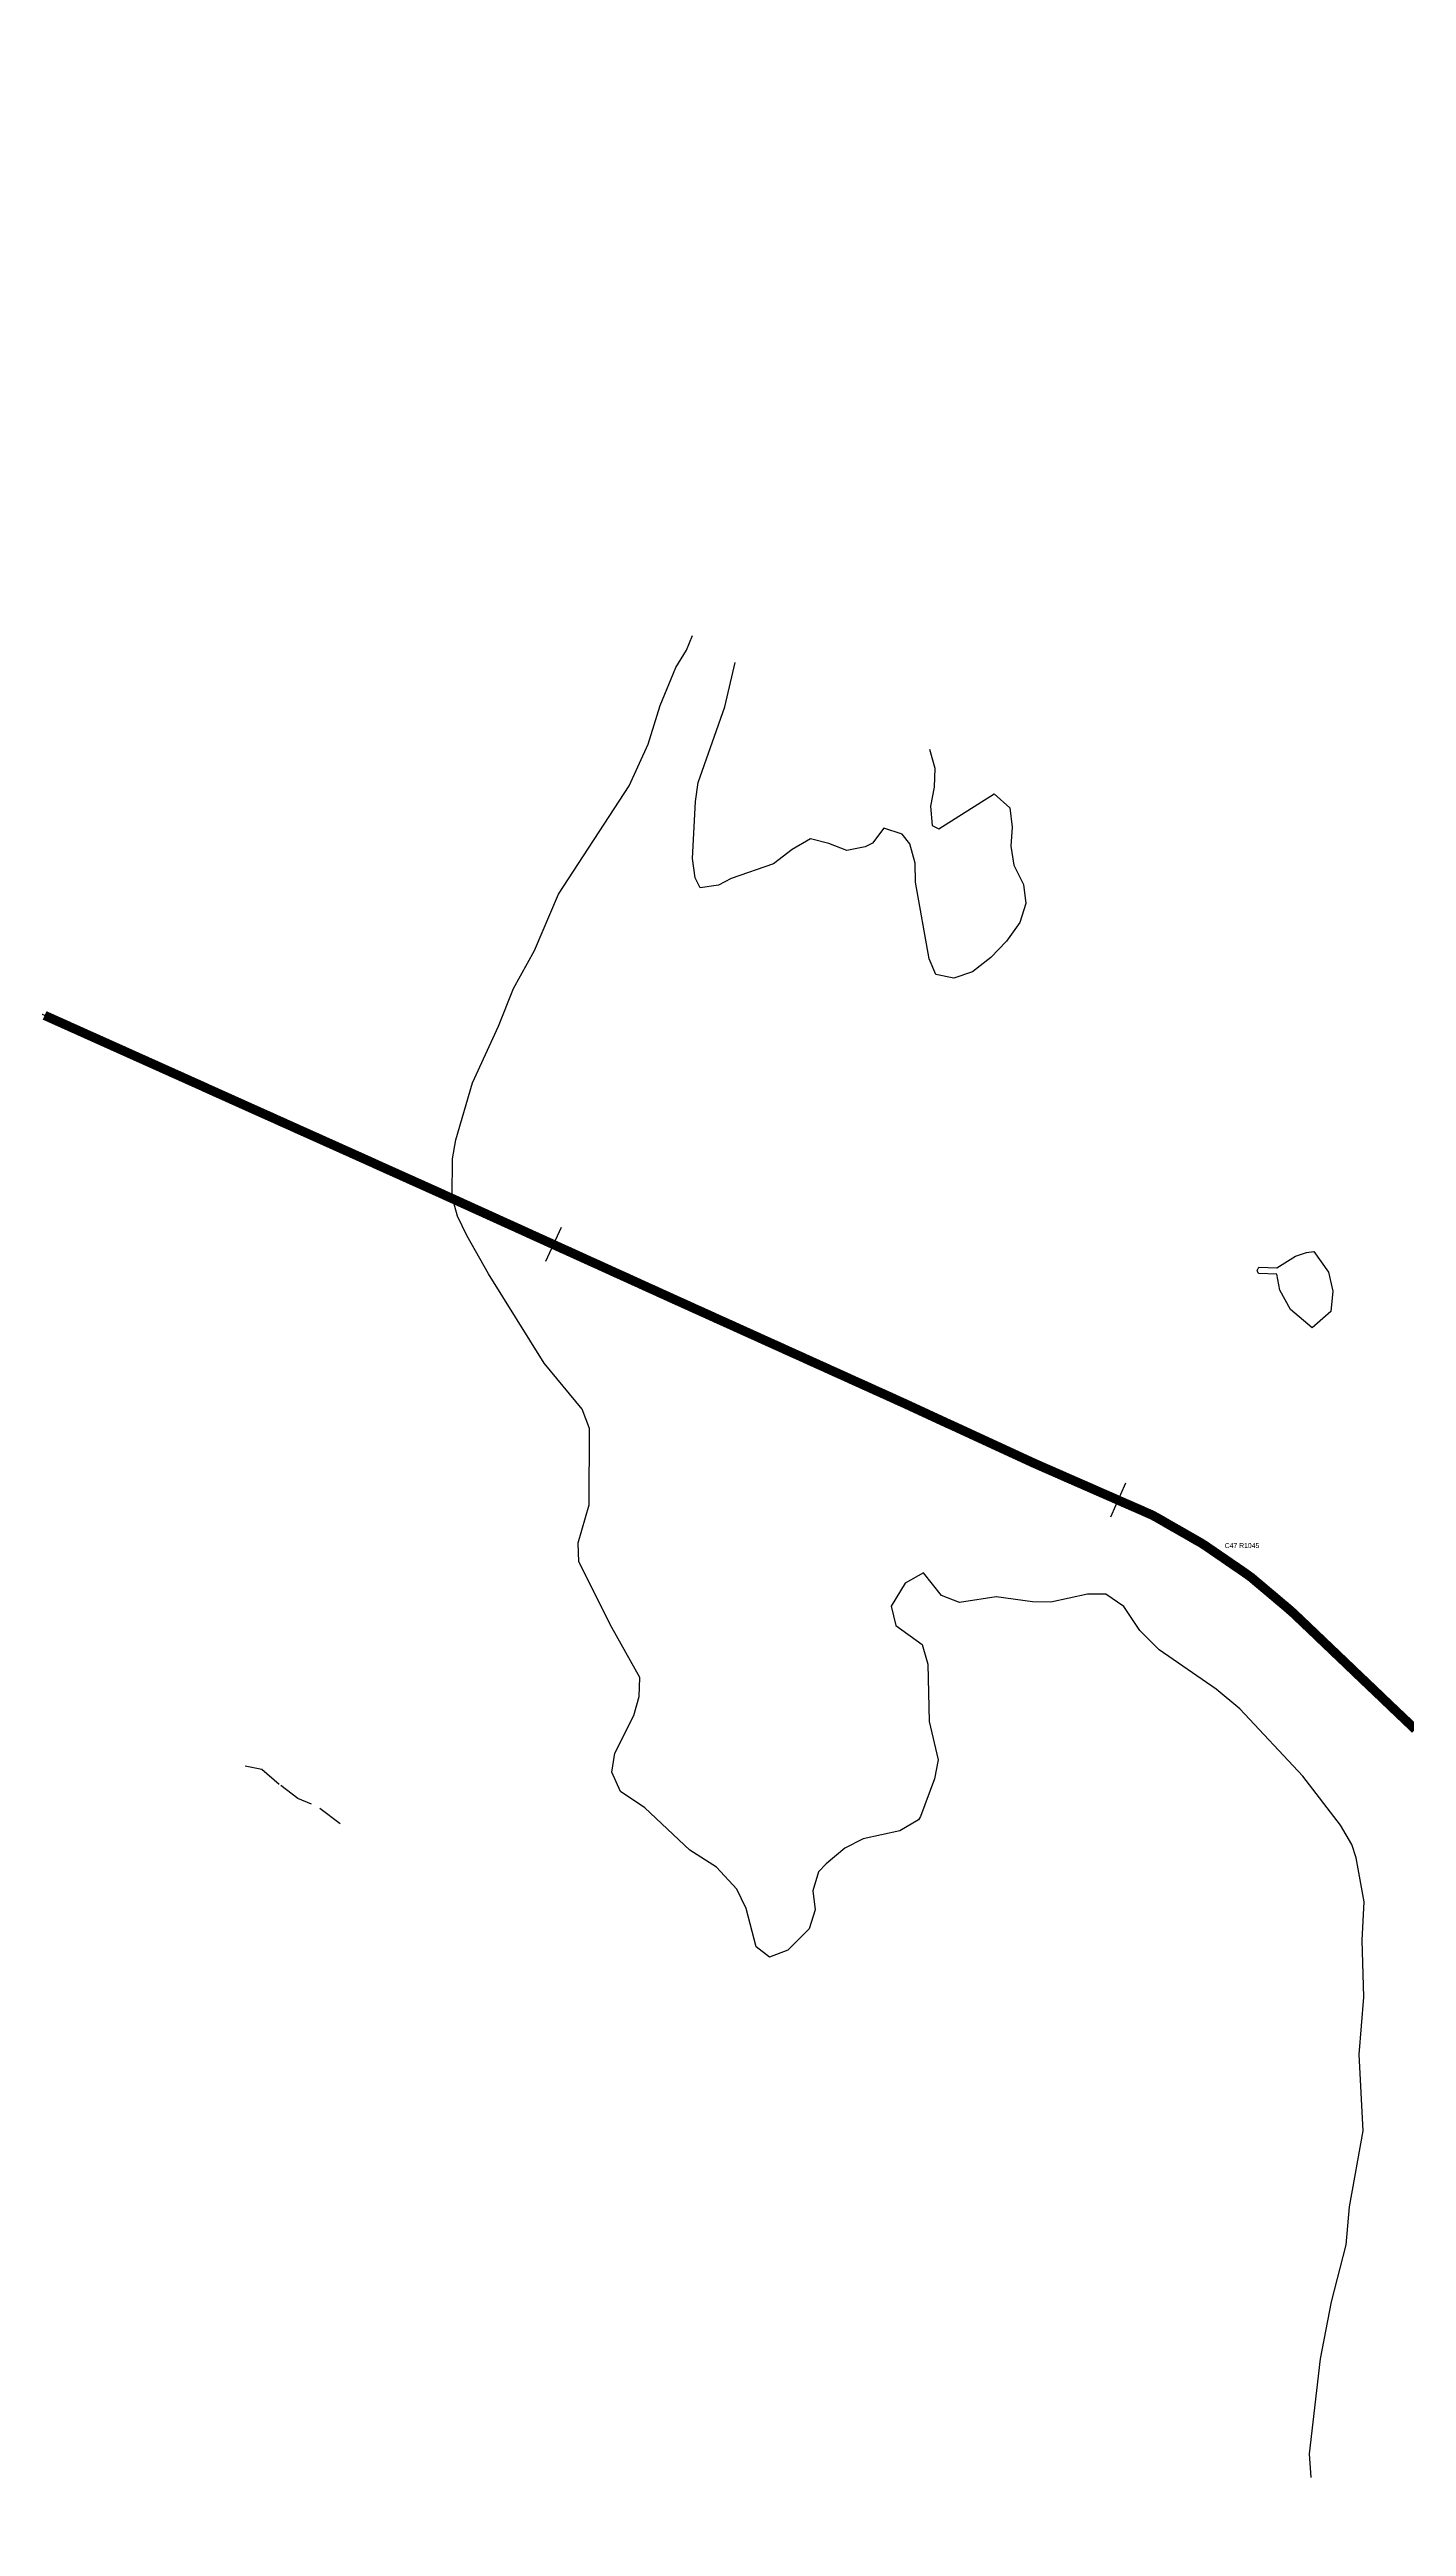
# Model space of a CAD drawing. Header units: metres. Extents: x 697254 to 930473, y 8023396 to 8227001.
# Drawn here: x 907945 to 910138, y 8037710 to 8041711 of the extents above; entities that cross this region are included whole.
import ezdxf

# ---------------------------------------------------------------- set-up
doc = ezdxf.new("R2010")
doc.units = ezdxf.units.M
for name, color, linetype in [('ALIGNMENT_FITTED', 4, 'Continuous'), ('CENTRELINE', 7, 'Continuous'), ('CHAINAGE', 7, 'Continuous'), ('CONTOUR_10M', 33, 'Continuous'), ('CONTOUR_INDEX_50M', 34, 'Continuous'), ('CURVE_LABELS', 4, 'Continuous'), ('GRADE_0-4', 3, 'Continuous')]:
    doc.layers.add(name, color=color, linetype=linetype)

msp = doc.modelspace()

# ---------------------------------------------------------------- linework, layer by layer
at = {"layer": 'ALIGNMENT_FITTED'}
for p, q in [((909683.1, 8039362.5), (904477.3, 8041711)), ((914642, 8034747.4), (909971.7, 8039168.9))]:
    msp.add_line(p, q, dxfattribs=at)
msp.add_arc((909253.5, 8038410.4), 1044.6, 46.5676, 65.7188, dxfattribs=at)
at = {"layer": 'CENTRELINE'}
msp.add_polyline3d([(910144.5, 8039004.2, 1455.3), (910137.3, 8039011.1, 1455.6), (910130, 8039018, 1455.6), (910122.8, 8039024.9, 1455.4), (910115.5, 8039031.8, 1455.6), (910108.3, 8039038.7, 1455.6), (910101, 8039045.6, 1455.5), (910093.8, 8039052.6, 1455.2), (910086.5, 8039059.5, 1455), (910079.3, 8039066.4, 1454.9), (910072, 8039073.3, 1454.7), (910064.8, 8039080.2, 1454.3), (910057.5, 8039087.1, 1454.1), (910050.3, 8039094, 1454.3), (910043, 8039101, 1454.4), (910035.8, 8039107.9, 1454.2), (910028.5, 8039114.8, 1454), (910021.3, 8039121.7, 1454), (910014.1, 8039128.6, 1454), (910006.8, 8039135.5, 1454), (909999.6, 8039142.4, 1454), (909992.3, 8039149.4, 1454), (909985.1, 8039156.3, 1454.2), (909977.8, 8039163.2, 1454.2), (909970.6, 8039170.1, 1454.2), (909963.3, 8039177, 1454.1), (909956.1, 8039183.9, 1453.9), (909948.6, 8039190.6, 1453.8), (909941, 8039197.1, 1453.9), (909933.3, 8039203.5, 1453.9), (909925.7, 8039210, 1453.8), (909918, 8039216.5, 1453.6), (909910.3, 8039222.9, 1453.8), (909902.7, 8039229.4, 1454), (909895, 8039235.8, 1454.1), (909887.4, 8039242.3, 1454.1), (909879.3, 8039248.2, 1454), (909871.1, 8039253.9, 1453.8), (909862.8, 8039259.6, 1453.6), (909854.5, 8039265.2, 1453.3), (909846.3, 8039270.9, 1453.2), (909838, 8039276.6, 1453.1), (909829.8, 8039282.2, 1453), (909821.5, 8039287.9, 1452.9), (909813.2, 8039293.6, 1452.7), (909804.8, 8039299, 1452.6), (909796.1, 8039303.9, 1452.6), (909787.4, 8039308.9, 1452.5), (909778.7, 8039313.9, 1452.6), (909770, 8039318.9, 1452.5), (909761.3, 8039323.8, 1452.5), (909752.6, 8039328.8, 1452.4), (909744, 8039333.8, 1452.3), (909735.3, 8039338.8, 1452.2), (909726.5, 8039343.6, 1452.3), (909717.3, 8039347.6, 1452.3), (909708.2, 8039351.7, 1452.2), (909699, 8039355.7, 1452), (909689.8, 8039359.7, 1451.8), (909680.6, 8039363.7, 1451.7), (909671.5, 8039367.7, 1451.6), (909662.3, 8039371.8, 1451.5), (909653.1, 8039375.8, 1451.4), (909643.9, 8039379.8, 1451.5), (909634.8, 8039383.8, 1451.5), (909625.6, 8039387.9, 1451.5), (909616.4, 8039391.9, 1451.5), (909607.2, 8039395.9, 1451.5), (909598.1, 8039399.9, 1451.5), (909588.9, 8039403.9, 1451.4), (909579.7, 8039408, 1451.3), (909570.5, 8039412, 1451.1), (909561.4, 8039416, 1451.1), (909552.2, 8039420, 1451.2), (909543, 8039424.1, 1451.2), (909533.9, 8039428.1, 1451.2), (909524.8, 8039432.3, 1451.1), (909515.7, 8039436.5, 1450.9), (909506.6, 8039440.7, 1450.8), (909497.5, 8039444.9, 1450.8), (909488.4, 8039449.1, 1450.8), (909479.3, 8039453.3, 1450.8), (909470.2, 8039457.5, 1450.9), (909461.1, 8039461.7, 1450.9), (909452, 8039465.9, 1451), (909442.9, 8039470.1, 1451), (909433.8, 8039474.3, 1451.1), (909424.7, 8039478.5, 1451.2), (909415.6, 8039482.7, 1451.3), (909406.5, 8039486.9, 1451.3), (909397.4, 8039491, 1451.2), (909388.3, 8039495.2, 1451.1), (909379.2, 8039499.4, 1451.2), (909370.1, 8039503.6, 1451.3), (909361.1, 8039507.8, 1451.4), (909352, 8039512, 1451.5), (909342.9, 8039516.2, 1451.5), (909333.8, 8039520.4, 1451.5), (909324.7, 8039524.6, 1451.6), (909315.5, 8039528.7, 1451.8), (909306.4, 8039532.9, 1452), (909297.3, 8039537, 1451.9), (909288.2, 8039541.1, 1451.6), (909279, 8039545.2, 1451.4), (909269.9, 8039549.4, 1451.4), (909260.8, 8039553.5, 1451.5), (909251.6, 8039557.6, 1451.6), (909242.5, 8039561.7, 1451.7), (909233.4, 8039565.9, 1451.8), (909224.3, 8039570, 1451.9), (909215.1, 8039574.1, 1452), (909206, 8039578.2, 1452.2), (909196.9, 8039582.4, 1452.5), (909187.7, 8039586.5, 1452.7), (909178.6, 8039590.6, 1452.8), (909169.5, 8039594.7, 1452.9), (909160.4, 8039598.9, 1453), (909151.2, 8039603, 1453.1), (909142.1, 8039607.1, 1453.2), (909133, 8039611.2, 1453.2), (909123.9, 8039615.4, 1453.2), (909114.7, 8039619.5, 1453.3), (909105.6, 8039623.6, 1453.3), (909096.5, 8039627.7, 1453.4), (909087.3, 8039631.9, 1453.6), (909078.2, 8039636, 1453.7), (909069.1, 8039640.1, 1453.6), (909060, 8039644.2, 1453.6), (909050.8, 8039648.4, 1453.7), (909041.7, 8039652.5, 1453.8), (909032.6, 8039656.6, 1453.9), (909023.4, 8039660.7, 1454.1), (909014.3, 8039664.9, 1454.3), (909005.2, 8039669, 1454.3), (908996.1, 8039673.1, 1454.2), (908986.9, 8039677.2, 1454.1), (908977.8, 8039681.4, 1454), (908968.7, 8039685.5, 1454.2), (908959.5, 8039689.6, 1454.5), (908950.4, 8039693.7, 1454.8), (908941.3, 8039697.9, 1455.1), (908932.2, 8039702, 1455.1), (908923.1, 8039706.2, 1455), (908913.9, 8039710.3, 1454.7), (908904.8, 8039714.4, 1454.5), (908895.7, 8039718.6, 1454.5), (908886.6, 8039722.7, 1454.9), (908877.5, 8039726.9, 1455.3), (908868.3, 8039731, 1455.6), (908859.2, 8039735.1, 1455.3), (908850.1, 8039739.3, 1454.8), (908841, 8039743.4, 1454.4), (908831.9, 8039747.6, 1453.9), (908822.7, 8039751.7, 1453.5), (908813.6, 8039755.8, 1453.2), (908804.5, 8039760, 1452.9), (908795.4, 8039764.1, 1452.6), (908786.2, 8039768.3, 1452.3), (908777.1, 8039772.4, 1452), (908768, 8039776.5, 1452), (908758.9, 8039780.7, 1452), (908749.8, 8039784.8, 1452), (908740.6, 8039789, 1451.9), (908731.5, 8039793.1, 1451.8), (908722.4, 8039797.2, 1451.8), (908713.3, 8039801.4, 1451.7), (908704.2, 8039805.5, 1451.6), (908695, 8039809.7, 1451.5), (908685.9, 8039813.8, 1451.4), (908676.8, 8039817.9, 1451.2), (908667.7, 8039822.1, 1451.1), (908658.5, 8039826.2, 1450.9), (908649.4, 8039830.4, 1450.7), (908640.3, 8039834.5, 1450.6), (908631.2, 8039838.6, 1450.4), (908622.1, 8039842.8, 1450.3), (908612.9, 8039846.9, 1450.2), (908603.8, 8039851.1, 1450.1), (908594.7, 8039855.2, 1450), (908585.6, 8039859.3, 1450), (908576.5, 8039863.5, 1449.9), (908567.3, 8039867.6, 1449.7), (908558.2, 8039871.7, 1449.5), (908549.1, 8039875.8, 1449.4), (908539.9, 8039879.9, 1449.3), (908530.8, 8039884, 1449.3), (908521.6, 8039888.1, 1449.2), (908512.5, 8039892.2, 1449.2), (908503.4, 8039896.3, 1449.2), (908494.2, 8039900.4, 1449.2), (908485.1, 8039904.5, 1449.2), (908476, 8039908.6, 1449.1), (908466.8, 8039912.8, 1449), (908457.7, 8039916.9, 1448.8), (908448.6, 8039921, 1448.8), (908439.4, 8039925.1, 1448.7), (908430.3, 8039929.2, 1448.7), (908421.1, 8039933.3, 1448.7), (908412, 8039937.4, 1448.6), (908402.9, 8039941.5, 1448.5), (908393.7, 8039945.6, 1448.5), (908384.6, 8039949.7, 1448.5), (908375.5, 8039953.8, 1448.4), (908366.3, 8039957.9, 1448.3), (908357.2, 8039962, 1448.2), (908348, 8039966.1, 1448.1), (908338.9, 8039970.2, 1448), (908329.8, 8039974.3, 1448), (908320.6, 8039978.4, 1448.1), (908311.5, 8039982.5, 1448.2), (908302.4, 8039986.6, 1448.1), (908293.2, 8039990.7, 1447.8), (908284.1, 8039994.8, 1447.6), (908274.9, 8039998.9, 1447.5), (908265.8, 8040003, 1447.5), (908256.7, 8040007.1, 1447.5), (908247.5, 8040011.2, 1447.5), (908238.4, 8040015.3, 1447.5), (908229.3, 8040019.4, 1447.6), (908220.1, 8040023.5, 1447.6), (908211, 8040027.6, 1447.8), (908201.8, 8040031.7, 1448), (908192.7, 8040035.9, 1448.2), (908183.6, 8040040, 1447.8), (908174.4, 8040044.1, 1447.6), (908165.3, 8040048.2, 1447.3), (908156.2, 8040052.3, 1447.2), (908147, 8040056.4, 1447.2), (908137.9, 8040060.5, 1447.2), (908128.7, 8040064.6, 1447.2), (908119.6, 8040068.7, 1447.1), (908110.5, 8040072.8, 1447.1), (908101.3, 8040076.9, 1447.1), (908092.2, 8040081, 1447.1), (908083, 8040085.1, 1447), (908073.9, 8040089.2, 1446.9), (908064.8, 8040093.3, 1446.8), (908055.6, 8040097.4, 1446.8), (908046.5, 8040101.5, 1446.8), (908037.4, 8040105.6, 1446.8), (908028.2, 8040109.7, 1446.8), (908019.1, 8040113.8, 1446.8), (908009.9, 8040117.9, 1446.8), (908000.8, 8040122, 1446.8), (907991.7, 8040126.1, 1446.9), (907982.5, 8040130.2, 1447), (907973.4, 8040134.3, 1447.3), (907964.3, 8040138.4, 1447.6), (907955.1, 8040142.5, 1447.9), (907946, 8040146.6, 1447.9), (907936.8, 8040150.7, 1447.9)], dxfattribs=at)
at = {"layer": 'CHAINAGE'}
for p, q in [((908771.3, 8039808), (908746.5, 8039753.4)), ((909683.5, 8039395.2), (909659.4, 8039340.3))]:
    msp.add_line(p, q, dxfattribs=at)
at = {"layer": 'CONTOUR_10M'}
for points, elevation in [([(909367, 8040581), (909375.2, 8040550), (909374.5, 8040519.2), (909368.4, 8040488.5), (909371.2, 8040457.7), (909381.7, 8040452.1), (909471.5, 8040508.4), (909496.8, 8040485.9), (909500.6, 8040455), (909498.2, 8040424.3), (909503.2, 8040393.4), (909518.9, 8040362.2), (909522.6, 8040331.4), (909512.9, 8040300.8), (909491.1, 8040270.4), (909466, 8040244), (909436, 8040221.2), (909406.3, 8040211.1), (909376.9, 8040217), (909366.4, 8040242.2), (909344.2, 8040365.8), (909343.6, 8040396.6), (909335.2, 8040427.6), (909322.5, 8040443.4), (909293.2, 8040453), (909274.4, 8040428.8), (909263, 8040422.9), (909233.4, 8040417), (909204.1, 8040428.6), (909174.7, 8040436), (909144.8, 8040418.9), (909114.8, 8040395.4), (909046.1, 8040371.9), (909025.6, 8040361.3), (908995.9, 8040356.6), (908988.2, 8040373.1), (908984, 8040404), (908988.7, 8040496.3), (908993.1, 8040527), (909036.1, 8040649.3), (909052.7, 8040720.7)], 1460), ([(909975.8, 8039767.6), (909987.7, 8039769.4), (910011.6, 8039736.1), (910018.5, 8039705.2), (910015.3, 8039672.3), (909985.2, 8039645.8), (909950.2, 8039675.8), (909933, 8039706.9), (909927.9, 8039732.7), (909898.4, 8039733.7), (909896.2, 8039738.5), (909898.7, 8039743.8), (909928.2, 8039743.1), (909958.1, 8039761.7), (909975.8, 8039767.6)], 1460), ([(908315.6, 8038908.4), (908287.8, 8038932.3), (908260.9, 8038937.7)], 1440), ([(908368, 8038876.5), (908345.8, 8038885.6), (908318.5, 8038906.5)], 1440), ([(908414.3, 8038844.8), (908381.5, 8038869.5)], 1440)]:
    msp.add_lwpolyline(points, dxfattribs=dict(at, elevation=elevation))
at = {"layer": 'CONTOUR_INDEX_50M', "elevation": 1450}
msp.add_lwpolyline([(909983.7, 8037788.7), (909980.7, 8037827), (909998.6, 8037980.7), (910016.4, 8038072.7), (910040.3, 8038164.6), (910045.4, 8038226.1), (910067.4, 8038348.9), (910061, 8038472.2), (910068.8, 8038564.5), (910065.8, 8038656.9), (910069.4, 8038718.5), (910056.2, 8038789.7), (910049.2, 8038811.3), (910030.7, 8038842.5), (909970.3, 8038921.6), (909868.4, 8039030.6), (909829.8, 8039062.2), (909737.7, 8039125.7), (909706.9, 8039157.1), (909680.7, 8039195.7), (909651.6, 8039216), (909622.1, 8039215.8), (909562.8, 8039203.1), (909533.3, 8039203.5), (909474.4, 8039211.6), (909415.2, 8039202.5), (909385.9, 8039213.8), (909357.1, 8039250.2), (909327.2, 8039233.6), (909304.8, 8039196.2), (909312.5, 8039165.2), (909354.7, 8039134.4), (909364.2, 8039102.5), (909366.4, 8039010.1), (909380.5, 8038948.2), (909375, 8038917.5), (909352.1, 8038856.4), (909348.9, 8038851.3), (909319, 8038833.3), (909259.7, 8038820.3), (909229.9, 8038805.5), (909199.8, 8038780.2), (909187.3, 8038767.4), (909178.1, 8038736.7), (909181.9, 8038705.9), (909172.3, 8038675.3), (909137.9, 8038640.5), (909108.2, 8038629.4), (909086.9, 8038646.2), (909070.7, 8038708.1), (909055.5, 8038739.3), (909022.6, 8038774.6), (908979.7, 8038802.4), (908906.5, 8038870.7), (908867.3, 8038897.1), (908853.6, 8038928.2), (908858.5, 8038958.9), (908889.2, 8039019.9), (908897.6, 8039050.5), (908898.7, 8039081.3), (908853.4, 8039161.9), (908800.1, 8039268.1), (908799, 8039298.9), (908816.8, 8039360.2), (908817.3, 8039483.4), (908805.5, 8039514.4), (908744, 8039588.8), (908654, 8039733.1), (908618.9, 8039795.4), (908603.9, 8039826.5), (908595.4, 8039857.5), (908596.2, 8039919.1), (908601.3, 8039949.8), (908628.4, 8040041.6), (908670.4, 8040133.2), (908694.4, 8040194.3), (908728.2, 8040255.8), (908767, 8040346.8), (908881.2, 8040521.5), (908912.1, 8040588.9), (908931.4, 8040651.5), (908956.9, 8040712.6), (908974.3, 8040740.5), (908983.7, 8040764.3)], dxfattribs=at)
at = {"layer": 'GRADE_0-4', "const_width": 15}
msp.add_lwpolyline([(910151.8, 8038997.2), (910144.5, 8039004.2), (910137.3, 8039011.1), (910130, 8039018), (910122.8, 8039024.9), (910115.5, 8039031.8), (910108.3, 8039038.7), (910101, 8039045.6), (910093.8, 8039052.6), (910086.5, 8039059.5), (910079.3, 8039066.4), (910072, 8039073.3), (910064.8, 8039080.2), (910057.5, 8039087.1), (910050.3, 8039094), (910043, 8039101), (910035.8, 8039107.9), (910028.5, 8039114.8), (910021.3, 8039121.7), (910014.1, 8039128.6), (910006.8, 8039135.5), (909999.6, 8039142.4), (909992.3, 8039149.4), (909985.1, 8039156.3), (909977.8, 8039163.2), (909970.6, 8039170.1), (909963.3, 8039177), (909956.1, 8039183.9), (909948.6, 8039190.6), (909941, 8039197.1), (909933.3, 8039203.5), (909925.7, 8039210), (909918, 8039216.5), (909910.3, 8039222.9), (909902.7, 8039229.4), (909895, 8039235.8), (909887.4, 8039242.3), (909879.3, 8039248.2), (909871.1, 8039253.9), (909862.8, 8039259.6), (909854.5, 8039265.2), (909846.3, 8039270.9), (909838, 8039276.6), (909829.8, 8039282.2), (909821.5, 8039287.9), (909813.2, 8039293.6), (909804.8, 8039299), (909796.1, 8039303.9), (909787.4, 8039308.9), (909778.7, 8039313.9), (909770, 8039318.9), (909761.3, 8039323.8), (909752.6, 8039328.8), (909744, 8039333.8), (909735.3, 8039338.8), (909726.5, 8039343.6), (909717.3, 8039347.6), (909708.2, 8039351.7), (909699, 8039355.7), (909689.8, 8039359.7), (909680.6, 8039363.7), (909671.5, 8039367.7), (909662.3, 8039371.8), (909653.1, 8039375.8), (909643.9, 8039379.8), (909634.8, 8039383.8), (909625.6, 8039387.9), (909616.4, 8039391.9), (909607.2, 8039395.9), (909598.1, 8039399.9), (909588.9, 8039403.9), (909579.7, 8039408), (909570.5, 8039412), (909561.4, 8039416), (909552.2, 8039420), (909543, 8039424.1), (909533.9, 8039428.1), (909524.8, 8039432.3), (909515.7, 8039436.5), (909506.6, 8039440.7), (909497.5, 8039444.9), (909488.4, 8039449.1), (909479.3, 8039453.3), (909470.2, 8039457.5), (909461.1, 8039461.7), (909452, 8039465.9), (909442.9, 8039470.1), (909433.8, 8039474.3), (909424.7, 8039478.5), (909415.6, 8039482.7), (909406.5, 8039486.9), (909397.4, 8039491), (909388.3, 8039495.2), (909379.2, 8039499.4), (909370.1, 8039503.6), (909361.1, 8039507.8), (909352, 8039512), (909342.9, 8039516.2), (909333.8, 8039520.4), (909324.7, 8039524.6), (909315.5, 8039528.7), (909306.4, 8039532.9), (909297.3, 8039537), (909288.2, 8039541.1), (909279, 8039545.2), (909269.9, 8039549.4), (909260.8, 8039553.5), (909251.6, 8039557.6), (909242.5, 8039561.7), (909233.4, 8039565.9), (909224.3, 8039570), (909215.1, 8039574.1), (909206, 8039578.2), (909196.9, 8039582.4), (909187.7, 8039586.5), (909178.6, 8039590.6), (909169.5, 8039594.7), (909160.4, 8039598.9), (909151.2, 8039603), (909142.1, 8039607.1), (909133, 8039611.2), (909123.9, 8039615.4), (909114.7, 8039619.5), (909105.6, 8039623.6), (909096.5, 8039627.7), (909087.3, 8039631.9), (909078.2, 8039636), (909069.1, 8039640.1), (909060, 8039644.2), (909050.8, 8039648.4), (909041.7, 8039652.5), (909032.6, 8039656.6), (909023.4, 8039660.7), (909014.3, 8039664.9), (909005.2, 8039669), (908996.1, 8039673.1), (908986.9, 8039677.2), (908977.8, 8039681.4), (908968.7, 8039685.5), (908959.5, 8039689.6), (908950.4, 8039693.7), (908941.3, 8039697.9), (908932.2, 8039702), (908923.1, 8039706.2), (908913.9, 8039710.3), (908904.8, 8039714.4), (908895.7, 8039718.6), (908886.6, 8039722.7), (908877.5, 8039726.9), (908868.3, 8039731), (908859.2, 8039735.1), (908850.1, 8039739.3), (908841, 8039743.4), (908831.9, 8039747.6), (908822.7, 8039751.7), (908813.6, 8039755.8), (908804.5, 8039760), (908795.4, 8039764.1), (908786.2, 8039768.3), (908777.1, 8039772.4), (908768, 8039776.5), (908758.9, 8039780.7), (908749.8, 8039784.8), (908740.6, 8039789), (908731.5, 8039793.1), (908722.4, 8039797.2), (908713.3, 8039801.4), (908704.2, 8039805.5), (908695, 8039809.7), (908685.9, 8039813.8), (908676.8, 8039817.9), (908667.7, 8039822.1), (908658.5, 8039826.2), (908649.4, 8039830.4), (908640.3, 8039834.5), (908631.2, 8039838.6), (908622.1, 8039842.8), (908612.9, 8039846.9), (908603.8, 8039851.1), (908594.7, 8039855.2), (908585.6, 8039859.3), (908576.5, 8039863.5), (908567.3, 8039867.6), (908558.2, 8039871.7), (908549.1, 8039875.8), (908539.9, 8039879.9), (908530.8, 8039884), (908521.6, 8039888.1), (908512.5, 8039892.2), (908503.4, 8039896.3), (908494.2, 8039900.4), (908485.1, 8039904.5), (908476, 8039908.6), (908466.8, 8039912.8), (908457.7, 8039916.9), (908448.6, 8039921), (908439.4, 8039925.1), (908430.3, 8039929.2), (908421.1, 8039933.3), (908412, 8039937.4), (908402.9, 8039941.5), (908393.7, 8039945.6), (908384.6, 8039949.7), (908375.5, 8039953.8), (908366.3, 8039957.9), (908357.2, 8039962), (908348, 8039966.1), (908338.9, 8039970.2), (908329.8, 8039974.3), (908320.6, 8039978.4), (908311.5, 8039982.5), (908302.4, 8039986.6), (908293.2, 8039990.7), (908284.1, 8039994.8), (908274.9, 8039998.9), (908265.8, 8040003), (908256.7, 8040007.1), (908247.5, 8040011.2), (908238.4, 8040015.3), (908229.3, 8040019.4), (908220.1, 8040023.5), (908211, 8040027.6), (908201.8, 8040031.7), (908192.7, 8040035.9), (908183.6, 8040040), (908174.4, 8040044.1), (908165.3, 8040048.2), (908156.2, 8040052.3), (908147, 8040056.4), (908137.9, 8040060.5), (908128.7, 8040064.6), (908119.6, 8040068.7), (908110.5, 8040072.8), (908101.3, 8040076.9), (908092.2, 8040081), (908083, 8040085.1), (908073.9, 8040089.2), (908064.8, 8040093.3), (908055.6, 8040097.4), (908046.5, 8040101.5), (908037.4, 8040105.6), (908028.2, 8040109.7), (908019.1, 8040113.8), (908009.9, 8040117.9), (908000.8, 8040122), (907991.7, 8040126.1), (907982.5, 8040130.2), (907973.4, 8040134.3), (907964.3, 8040138.4), (907955.1, 8040142.5), (907946, 8040146.6), (907936.8, 8040150.7)], dxfattribs=at)

# ---------------------------------------------------------------- texts
at = {"layer": 'CURVE_LABELS'}
msp.add_text('C47 R1045', height=8, dxfattribs=at).set_placement((909843.8, 8039290.3))

doc.saveas('drawing.dxf')
